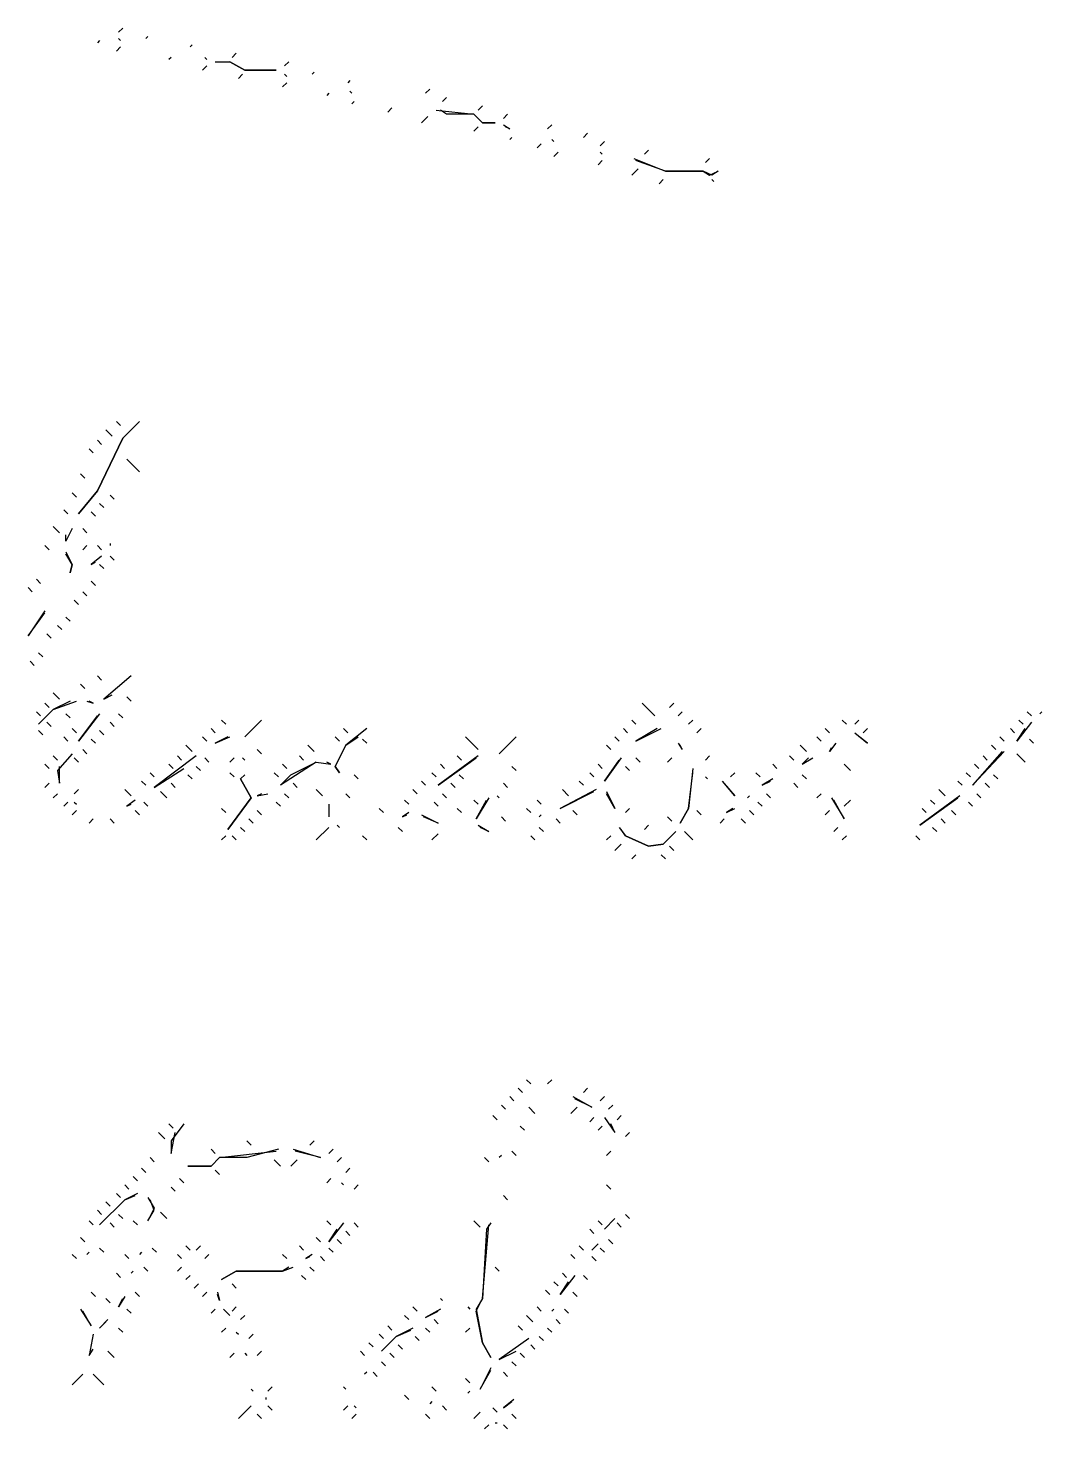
# Model space of a CAD drawing. Extents: x 1 to 2775, y -31 to 2075.
# Drawn here: x 1973.7 to 2054, y 1696.7 to 1807.7 of the extents above; entities that cross this region are included whole.
import ezdxf

# ---------------------------------------------------------------- set-up
doc = ezdxf.new("R2010")
doc.units = 0
doc.layers.add('LINEWORK', color=4, linetype='CONTINUOUS')

msp = doc.modelspace()

# ---------------------------------------------------------------- linework, layer by layer
at = {"layer": 'LINEWORK'}
for points in [[(1981.1667, 1807.6667), (1980.8333, 1807.3333)], [(1979.3333, 1806.6667), (1979.1667, 1806.5)], [(1981, 1806.1667), (1980.6667, 1805.8333)], [(1980.8333, 1806.8333), (1981, 1806.6667)], [(1983.1667, 1807), (1983, 1806.8333)], [(1986.6667, 1806.3333), (1986.5, 1806.1667)], [(1985, 1805.3333), (1984.8333, 1805.1667)], [(1987.6667, 1805.3333), (1987.8333, 1805.1667)], [(1988.5, 1805), (1989.6667, 1805), (1990.8333, 1804.3333), (1993.3333, 1804.3333), (1990.8333, 1804.3333), (1989.6667, 1805)], [(1990.1667, 1805.6667), (1989.8333, 1805.3333)], [(1994.3333, 1805), (1994, 1804.6667)], [(1987.8333, 1804.6667), (1987.5, 1804.3333)], [(1990.6667, 1804), (1990.3333, 1803.6667)], [(1994, 1804), (1994.1667, 1803.8333)], [(1996.3333, 1804.1667), (1996.1667, 1804)], [(1994.1667, 1803.3333), (1993.8333, 1803)], [(1999.1667, 1803.5), (1999, 1803.3333)], [(1999.1667, 1802.6667), (1999.3333, 1802.5)], [(2005.5, 1802.8333), (2005.1667, 1802.5)], [(1997.5, 1802.5), (1997.3333, 1802.3333)], [(1999.5, 1801.8333), (1999.3333, 1801.6667)], [(2006.8333, 1802.1667), (2006.5, 1801.8333)], [(2002.5, 1801.3333), (2002.1667, 1801)], [(2005.3333, 1800.6667), (2004.8333, 1800.1667)], [(2006, 1801.1667), (2009, 1800.8333), (2009.6667, 1800.1667), (2010.6667, 1800.1667), (2009.6667, 1800.1667), (2009, 1800.8333), (2006.8333, 1800.8333), (2006.3333, 1801.1667)], [(2009.6667, 1801.5), (2009.3333, 1801.1667)], [(2011.6667, 1800.8333), (2011.3333, 1800.5)], [(2009.3333, 1799.8333), (2009, 1799.5)], [(2011.3333, 1800), (2011.8333, 1799.6667), (2011.5, 1799.8333)], [(2015.1667, 1800), (2014.8333, 1799.6667)], [(2018, 1799.3333), (2017.6667, 1799)], [(2012, 1799), (2011.8333, 1798.8333)], [(2014.3333, 1798.5), (2014, 1798.1667)], [(2015.1667, 1798.8333), (2015.3333, 1798.6667)], [(2019.3333, 1798.6667), (2019, 1798.3333)], [(2015.6667, 1797.8333), (2015.3333, 1797.5)], [(2019.1667, 1797.1667), (2018.8333, 1796.8333)], [(2019, 1797.8333), (2019.1667, 1797.6667)], [(2021.6667, 1797.3333), (2024.1667, 1796.3333), (2027.1667, 1796.3333), (2027.6667, 1796), (2028.3333, 1796.3333), (2027.8333, 1796), (2027.1667, 1796.3333), (2024.1667, 1796.3333), (2021.8333, 1797.1667)], [(2022.8333, 1798), (2022.5, 1797.6667)], [(2027.6667, 1797.3333), (2027.3333, 1797)], [(2022, 1796.5), (2021.5, 1796)], [(2024, 1795.6667), (2023.6667, 1795.3333)], [(2027.8333, 1795.6667), (2028, 1795.5)], [(1982.5, 1776.5), (1981.1667, 1775.1667), (1979.1667, 1771), (1977.6667, 1769.1667), (1979.1667, 1771), (1981.1667, 1775.1667)], [(1980.6667, 1776.5), (1981, 1776.1667)], [(1979.1667, 1775), (1979.5, 1774.6667)], [(1979.8333, 1775.8333), (1980.3333, 1775.3333)], [(1978.5, 1774.3333), (1978.8333, 1774)], [(1981.5, 1773.5), (1982.5, 1772.5)], [(1977.8333, 1772.3333), (1978.1667, 1772)], [(1977.1667, 1770.8333), (1977.5, 1770.5)], [(1980.1667, 1770.6667), (1980.5, 1770.3333)], [(1976.5, 1769.5), (1976.8333, 1769.1667)], [(1979.3333, 1770), (1979.6667, 1769.6667)], [(1978.6667, 1769.3333), (1979, 1769)], [(1975.6667, 1768.1667), (1976.1667, 1767.6667)], [(1977.1667, 1768), (1976.6667, 1767), (1976.6667, 1767.5)], [(1978, 1768), (1978.3333, 1767.6667)], [(1975, 1766.6667), (1975.3333, 1766.3333)], [(1976.6667, 1766.1667), (1977.1667, 1765.1667), (1977, 1764.5), (1977.1667, 1765.1667), (1976.6667, 1766)], [(1978.3333, 1766.6667), (1978, 1766.3333)], [(1979.1667, 1766.6667), (1979.5, 1766.3333)], [(1980.1667, 1766.8333), (1980.1667, 1766.6667)], [(1979.5, 1765.8333), (1978.6667, 1765.1667), (1979, 1765.3333)], [(1979.3333, 1765.1667), (1979.6667, 1764.8333)], [(1980.1667, 1765.8333), (1980.5, 1765.5)], [(1974.3333, 1764), (1974.6667, 1763.6667)], [(1978.6667, 1763.8333), (1979, 1763.5)], [(1973.6667, 1763.3333), (1974, 1763)], [(1978, 1763), (1978.3333, 1762.6667)], [(1977.3333, 1762.3333), (1977.6667, 1762)], [(1975, 1761.5), (1973.6667, 1759.5), (1975, 1761.3333)], [(1976.6667, 1761), (1977, 1760.6667)], [(1975.1667, 1759.6667), (1975.5, 1759.3333)], [(1976, 1760.3333), (1976.3333, 1760)], [(1973.8333, 1757.5), (1974.1667, 1757.1667)], [(1974.5, 1758.1667), (1974.8333, 1757.8333)], [(1979.1667, 1756.3333), (1979.5, 1756)], [(1981.8333, 1756.3333), (1979.6667, 1754.5), (1980.3333, 1754.8333)], [(1975.6667, 1755), (1976.1667, 1754.5)], [(1977.8333, 1755.6667), (1978.1667, 1755.3333)], [(1977, 1754.3333), (1975.6667, 1753.6667), (1974.5, 1752.5), (1975.6667, 1753.6667), (1977.5, 1754.3333)], [(1975, 1754.1667), (1975.3333, 1753.8333)], [(1978.3333, 1754.3333), (1978.8333, 1754.1667), (1978.5, 1754.3333)], [(1981.5, 1754.6667), (1981.8333, 1754.3333)], [(2022.3333, 1754.1667), (2023.3333, 1753.1667)], [(2024.8333, 1754.1667), (2024.5, 1753.8333)], [(1974.3333, 1753.5), (1974.6667, 1753.1667)], [(1976.6667, 1753.3333), (1977, 1753)], [(1979.3333, 1753.3333), (1977.6667, 1751.1667), (1979.1667, 1753.1667)], [(1980.8333, 1753.3333), (1981.1667, 1753)], [(1989, 1752.8333), (1989.3333, 1752.5)], [(1992.1667, 1752.8333), (1990.8333, 1751.5)], [(2021.5, 1752.8333), (2021.8333, 1752.5)], [(2025.5, 1753.5), (2025.1667, 1753.1667)], [(2026.3333, 1752.8333), (2026, 1752.5)], [(2038.1667, 1752.8333), (2038.5, 1752.5)], [(2039.5, 1752.8333), (2039.1667, 1752.5)], [(2052.1667, 1752.8333), (2052.5, 1752.5)], [(2052.8333, 1753.5), (2053.1667, 1753.1667)], [(2054, 1753.5), (2053.8333, 1753.3333)], [(1974.5, 1752), (1974.8333, 1751.6667)], [(1975.1667, 1752.6667), (1975.5, 1752.3333)], [(1977.1667, 1752.1667), (1977.5, 1751.8333)], [(1979.3333, 1752), (1979.6667, 1751.6667)], [(1980.1667, 1752.6667), (1980.5, 1752.3333)], [(1988.1667, 1752.1667), (1988.5, 1751.8333)], [(2000.5, 1752.1667), (1998.8333, 1750.8333), (1998, 1749.1667), (1998.3333, 1748.6667), (1998, 1749.1667), (1998.8333, 1750.8333), (1999.8333, 1751.5)], [(1998.6667, 1752.1667), (1999, 1751.8333)], [(2020.8333, 1752.1667), (2021.1667, 1751.8333)], [(2023.5, 1752.1667), (2021.8333, 1751.1667), (2023.8333, 1752.1667)], [(2027, 1752.1667), (2026.6667, 1751.8333)], [(2036.8333, 1752.1667), (2037.1667, 1751.8333)], [(2039.1667, 1751.8333), (2040.1667, 1751), (2039.3333, 1751.6667)], [(2040.1667, 1752.1667), (2039.8333, 1751.8333)], [(2051.5, 1752.1667), (2051.8333, 1751.8333)], [(2053.1667, 1752.6667), (2052, 1751.1667), (2052.6667, 1752.1667)], [(1976.5, 1751.5), (1976.8333, 1751.1667)], [(1978, 1750.5), (1978.3333, 1750.1667)], [(1978.6667, 1751.3333), (1979, 1751)], [(1986.1667, 1750.8333), (1986.6667, 1750.3333)], [(1987.5, 1751.5), (1987.8333, 1751.1667)], [(1989.5, 1751.5), (1988.5, 1751), (1989.6667, 1751.5)], [(1991.8333, 1750.5), (1992.1667, 1750.1667)], [(1995.8333, 1750.8333), (1996.3333, 1750.3333)], [(1998, 1751.5), (1998.3333, 1751.1667)], [(2000.1667, 1751.3333), (2000.5, 1751)], [(2008.3333, 1751.5), (2009.3333, 1750.5)], [(2012.3333, 1751.5), (2011, 1750.1667)], [(2019.5, 1750.8333), (2019.8333, 1750.5)], [(2020.1667, 1751.5), (2020.5, 1751.1667)], [(2025.1667, 1751), (2025.5, 1750.5), (2025.3333, 1750.8333)], [(2034.8333, 1750.8333), (2035.3333, 1750.3333)], [(2036.1667, 1751.5), (2036.5, 1751.1667)], [(2037.6667, 1751), (2037.1667, 1750.3333), (2037.3333, 1750.6667)], [(2050, 1750.8333), (2050.3333, 1750.5)], [(2050.6667, 1751.5), (2051, 1751.1667)], [(2053, 1751.3333), (2053.3333, 1751)], [(1975.6667, 1750), (1976, 1749.6667)], [(1977.1667, 1750.1667), (1976, 1748.8333), (1976.1667, 1747.8333), (1976.1667, 1749.1667)], [(1977.3333, 1749.8333), (1977.6667, 1749.5)], [(1987, 1750), (1983.6667, 1747.5), (1986, 1749)], [(1985.5, 1750), (1985.8333, 1749.6667)], [(1987.6667, 1749.8333), (1988, 1749.5)], [(1990, 1749.8333), (1989.6667, 1749.5)], [(1990.6667, 1749.8333), (1990.8333, 1749.6667)], [(1996.5, 1749.5), (1993.6667, 1747.6667), (1994.5, 1748.5), (1996.5, 1749.5), (1997.6667, 1749.3333), (1997.3333, 1749.5)], [(1995.1667, 1750), (1995.5, 1749.6667)], [(2009.3333, 1750), (2006.1667, 1747.6667), (2009.1667, 1749.8333)], [(2007.6667, 1750), (2008, 1749.6667)], [(2020.6667, 1749.8333), (2019.3333, 1748), (2020.5, 1749.6667)], [(2021.8333, 1749.8333), (2022.1667, 1749.5)], [(2024.6667, 1749.8333), (2024.3333, 1749.5)], [(2027.6667, 1750), (2027.3333, 1749.6667)], [(2034, 1750), (2034.3333, 1749.6667)], [(2035.5, 1749.8333), (2035, 1749.3333), (2035.8333, 1749.8333)], [(2050.8333, 1750.3333), (2048.5, 1747.6667), (2051, 1750.3333)], [(2049.3333, 1750), (2049.6667, 1749.6667)], [(2052, 1750.1667), (2052.6667, 1749.5)], [(1975, 1749.3333), (1975.3333, 1749)], [(1983.3333, 1748.6667), (1983.6667, 1748.3333)], [(1984.8333, 1749.3333), (1985.1667, 1749)], [(1986.3333, 1748.5), (1986.6667, 1748.1667)], [(1987, 1749.1667), (1987.3333, 1748.8333)], [(1990.8333, 1748.5), (1990.5, 1748.1667), (1991.3333, 1746.6667), (1989.5, 1744.1667), (1991.3333, 1746.6667), (1990.5, 1748.1667)], [(1989.6667, 1748.6667), (1990, 1748.3333)], [(1993.1667, 1748.6667), (1993.5, 1748.3333)], [(1993.8333, 1749.3333), (1994.1667, 1749)], [(1999.5, 1748.5), (1999.8333, 1748.1667)], [(2005.6667, 1748.6667), (2006, 1748.3333)], [(2006.3333, 1749.3333), (2006.6667, 1749)], [(2007.8333, 1748.5), (2008.1667, 1748.1667)], [(2012, 1749.1667), (2012.3333, 1748.8333)], [(2018.1667, 1748.6667), (2018.5, 1748.3333)], [(2018.8333, 1749.3333), (2019.1667, 1749)], [(2021, 1749.1667), (2021.3333, 1748.8333)], [(2026.3333, 1749), (2026, 1745.8333), (2025.3333, 1744.6667), (2026, 1745.8333), (2026.3333, 1748.6667)], [(2027.3333, 1748.3333), (2027.5, 1748.1667)], [(2029.6667, 1748.6667), (2029.3333, 1748.3333)], [(2031.3333, 1748.6667), (2031.6667, 1748.3333)], [(2032.6667, 1749.3333), (2033, 1749)], [(2035, 1748.5), (2035.3333, 1748.1667)], [(2038.3333, 1749.3333), (2038.8333, 1748.8333)], [(2048, 1748.6667), (2048.3333, 1748.3333)], [(2048.6667, 1749.3333), (2049, 1749)], [(2050.1667, 1748.5), (2050.5, 1748.1667)], [(1975.3333, 1747.8333), (1975, 1747.5)], [(1977.6667, 1747.3333), (1977.3333, 1747)], [(1981.3333, 1747.3333), (1981.8333, 1746.8333)], [(1982.6667, 1748), (1983, 1747.6667)], [(1984.1667, 1747.1667), (1984.6667, 1746.6667)], [(1985, 1747.8333), (1985.3333, 1747.5)], [(1994.6667, 1747.8333), (1995, 1747.5)], [(1996.5, 1747.3333), (1997, 1746.8333)], [(2004.1667, 1747.3333), (2004.5, 1747)], [(2004.8333, 1748), (2005.1667, 1747.6667)], [(2007.1667, 1747.8333), (2007.5, 1747.5)], [(2011.3333, 1747.8333), (2011.6667, 1747.5)], [(2018.6667, 1747.3333), (2015.8333, 1745.8333), (2018.5, 1747.1667)], [(2016, 1747.3333), (2016.5, 1746.8333)], [(2017.3333, 1748), (2017.6667, 1747.6667)], [(2019.5, 1747.1667), (2020.1667, 1745.8333), (2019.5, 1747)], [(2028.6667, 1748), (2029.6667, 1746.8333), (2028.8333, 1747.8333)], [(2032.6667, 1748.1667), (2031.8333, 1747.6667), (2032.5, 1748)], [(2034.3333, 1747.8333), (2034.6667, 1747.5)], [(2045.8333, 1747.3333), (2046.3333, 1746.8333)], [(2047.3333, 1748), (2047.6667, 1747.6667)], [(2049.5, 1747.8333), (2049.8333, 1747.5)], [(1976, 1747), (1975.6667, 1746.6667)], [(1976.8333, 1746.3333), (1976.5, 1746)], [(1977.3333, 1746.3333), (1977.5, 1746.1667)], [(1982.1667, 1746.5), (1981.5, 1746), (1981.8333, 1746.1667)], [(1982.8333, 1746.3333), (1983.1667, 1746)], [(1992.1667, 1747), (1991.8333, 1746.8333), (1992.6667, 1747)], [(1993.3333, 1746.3333), (1993.6667, 1746)], [(1994, 1747), (1994.3333, 1746.6667)], [(1997.5, 1746.1667), (1997.5, 1745.1667)], [(1998.8333, 1747), (1999.1667, 1746.6667)], [(2003.5, 1746.5), (2003.8333, 1746.1667)], [(2005.8333, 1746.3333), (2006.1667, 1746)], [(2006.5, 1747), (2006.8333, 1746.6667)], [(2009, 1746.5), (2009.3333, 1746.1667)], [(2010.1667, 1746.6667), (2009.1667, 1745), (2010, 1746.5)], [(2010.8333, 1746.8333), (2011, 1746.6667)], [(2014, 1746.5), (2014.3333, 1746.1667)], [(2030.8333, 1746.8333), (2030.6667, 1746.6667)], [(2031.5, 1746.3333), (2031.8333, 1746)], [(2032.1667, 1747), (2032.5, 1746.6667)], [(2036.5, 1747), (2036.1667, 1746.6667)], [(2037.3333, 1746.6667), (2038.3333, 1745), (2037.5, 1746.5)], [(2038.8333, 1746.5), (2038.3333, 1746)], [(2047.5, 1746.8333), (2044.3333, 1744.5), (2047.3333, 1746.6667)], [(2045.1667, 1746.5), (2045.5, 1746.1667)], [(2048.1667, 1746.3333), (2048.5, 1746)], [(2048.8333, 1747), (2049.1667, 1746.6667)], [(1977.5, 1745.6667), (1977.1667, 1745.3333)], [(1978.8333, 1745), (1978.5, 1744.6667)], [(1980.1667, 1745), (1980.5, 1744.6667)], [(1982.1667, 1745.6667), (1982.5, 1745.3333)], [(1989, 1745.8333), (1989.3333, 1745.5)], [(1991.1667, 1745), (1991.5, 1744.6667)], [(1991.8333, 1745.6667), (1992.1667, 1745.3333)], [(2001.5, 1745.8333), (2001.8333, 1745.5)], [(2003.8333, 1745.5), (2003.3333, 1745.1667), (2003.6667, 1745.3333)], [(2004.8333, 1745.3333), (2006.1667, 1744.6667), (2005, 1745.1667)], [(2007.6667, 1745.8333), (2008, 1745.5)], [(2011.1667, 1745.1667), (2011.5, 1744.8333)], [(2013.1667, 1745.8333), (2013.5, 1745.5)], [(2014.3333, 1745.3333), (2014.1667, 1745.1667)], [(2015.5, 1745), (2015.8333, 1744.6667)], [(2016.8333, 1745.6667), (2017.1667, 1745.3333)], [(2021.3333, 1745.8333), (2021, 1745.5)], [(2024.3333, 1745.1667), (2024.6667, 1744.8333)], [(2026.6667, 1745.6667), (2027, 1745.3333)], [(2028.8333, 1745), (2028.5, 1744.6667)], [(2029.5, 1745.8333), (2029, 1745.5), (2029.6667, 1745.8333)], [(2030.1667, 1745), (2030.5, 1744.6667)], [(2030.8333, 1745.6667), (2031.1667, 1745.3333)], [(2037.1667, 1745.6667), (2036.8333, 1745.3333)], [(2044.5, 1745.8333), (2044.8333, 1745.5)], [(2046, 1745), (2046.3333, 1744.6667)], [(2046.8333, 1745.6667), (2047.1667, 1745.3333)], [(1990.5, 1744.3333), (1990.8333, 1744)], [(1997.5, 1744.3333), (1996.5, 1743.3333)], [(1998.1667, 1744.5), (1998.3333, 1744.3333)], [(2003, 1744.3333), (2003.3333, 1744)], [(2006.1667, 1743.8333), (2005.6667, 1743.3333)], [(2009.3333, 1744.5), (2010.1667, 1744), (2009.5, 1744.3333)], [(2014.1667, 1744.3333), (2014.5, 1744)], [(2020.5, 1744.3333), (2021, 1743.6667), (2022.8333, 1742.8333), (2024, 1743), (2025, 1744), (2024, 1743), (2022.8333, 1742.8333), (2021, 1743.6667), (2020.6667, 1744.1667)], [(2022.8333, 1744.5), (2022.5, 1744.1667)], [(2025.6667, 1744), (2026.3333, 1743.3333)], [(2037.8333, 1744.3333), (2037.5, 1744)], [(2045.3333, 1744.3333), (2045.6667, 1744)], [(1989.3333, 1743.6667), (1989, 1743.3333)], [(1989.8333, 1743.6667), (1990.1667, 1743.3333)], [(2000.1667, 1743.6667), (2000.5, 1743.3333)], [(2013.5, 1743.6667), (2013.8333, 1743.3333)], [(2019.8333, 1743.6667), (2019.5, 1743.3333)], [(2020.6667, 1743), (2020.1667, 1742.5)], [(2024.5, 1742.8333), (2024.8333, 1742.5)], [(2038.5, 1743.6667), (2038.1667, 1743.3333)], [(2044, 1743.6667), (2044.3333, 1743.3333)], [(2021.8333, 1742.1667), (2021.5, 1741.8333)], [(2023.8333, 1742.1667), (2024.1667, 1741.8333)], [(2013.1667, 1724.3333), (2013.5, 1724)], [(2015.1667, 1724.3333), (2014.8333, 1724)], [(2011.8333, 1723), (2012.1667, 1722.6667)], [(2012.5, 1723.6667), (2012.8333, 1723.3333)], [(2016.8333, 1723), (2018.3333, 1722.1667), (2017, 1722.8333)], [(2018, 1723.6667), (2017.6667, 1723.3333)], [(2019.3333, 1723), (2019, 1722.6667)], [(2011.1667, 1722.3333), (2011.5, 1722)], [(2013.3333, 1722.1667), (2013.8333, 1721.6667)], [(2017.1667, 1722.1667), (2016.6667, 1721.6667)], [(2020, 1722.3333), (2019.6667, 1722)], [(1984.8333, 1720.8333), (1985.1667, 1720.5)], [(1986, 1720.8333), (1985, 1719.5), (1985, 1718.5), (1985.3333, 1720.1667)], [(2010.5, 1721.5), (2010.8333, 1721.1667)], [(2012.6667, 1720.6667), (2013, 1720.3333)], [(2018.5, 1721.3333), (2018.1667, 1721)], [(2019.1667, 1720.6667), (2018.8333, 1720.3333)], [(2019.3333, 1721.3333), (2020.1667, 1720.1667), (2019.8333, 1720.8333)], [(2020.6667, 1721.5), (2020.3333, 1721.1667)], [(1984, 1720.1667), (1984.5, 1719.6667)], [(1991, 1719.5), (1991.3333, 1719.1667)], [(1996.3333, 1719.5), (1996, 1719.1667)], [(2021.3333, 1720.1667), (2021, 1719.8333)], [(1993.5, 1718.8333), (1991, 1718.1667), (1988.8333, 1718.1667), (1988.1667, 1717.5), (1986.3333, 1717.5), (1988.1667, 1717.5), (1988.8333, 1718.1667), (1993.3333, 1718.6667)], [(1988.1667, 1718.8333), (1988.5, 1718.5)], [(1994.6667, 1718.8333), (1996.8333, 1718.1667), (1994.8333, 1718.6667)], [(1997.8333, 1718.8333), (1997.5, 1718.5)], [(2011.1667, 1718.3333), (2011, 1718.1667)], [(2012, 1718.6667), (2012.3333, 1718.3333)], [(2019.8333, 1718.6667), (2019.5, 1718.3333)], [(1982.6667, 1717.3333), (1983, 1717)], [(1983.3333, 1718.1667), (1983.6667, 1717.8333)], [(1993.1667, 1718), (1993.6667, 1717.5)], [(1995, 1718), (1994.5, 1717.5)], [(1998.5, 1718.1667), (1998.1667, 1717.8333)], [(1999.1667, 1717.3333), (1998.8333, 1717)], [(2009.8333, 1718.1667), (2010.1667, 1717.8333)], [(1982, 1716.6667), (1982.3333, 1716.3333)], [(1985.6667, 1716.5), (1986, 1716.1667)], [(1988.5, 1717.1667), (1988.8333, 1716.8333)], [(1997.6667, 1716.5), (1997.3333, 1716.1667)], [(1998.5, 1716.1667), (1998.6667, 1716)], [(1982.3333, 1715.3333), (1981.3333, 1714.8333), (1979.3333, 1712.8333), (1981.3333, 1714.8333), (1982.1667, 1715.1667)], [(1980.6667, 1715.3333), (1981, 1715)], [(1981.3333, 1716), (1981.6667, 1715.6667)], [(1983.1667, 1715), (1983.6667, 1714.1667), (1983.1667, 1713.1667), (1983.6667, 1714), (1983.3333, 1714.8333)], [(1985, 1715.8333), (1985.3333, 1715.5)], [(1999.8333, 1716), (1999.5, 1715.6667)], [(2011.3333, 1715.1667), (2011.6667, 1714.8333)], [(2019.5, 1716), (2019.8333, 1715.6667)], [(1979.1667, 1714), (1979.5, 1713.6667)], [(1979.8333, 1714.6667), (1980.1667, 1714.3333)], [(1978.5, 1713.1667), (1978.8333, 1712.8333)], [(1980.1667, 1713), (1980.5, 1712.6667)], [(1980.8333, 1713.6667), (1981.1667, 1713.3333)], [(1982, 1713.1667), (1982.3333, 1712.8333)], [(1984.1667, 1713.8333), (1984.6667, 1713.3333)], [(1997.3333, 1713.1667), (1997.6667, 1712.8333)], [(1998.6667, 1713), (1997.5, 1711.5), (1998.1667, 1712.5)], [(1999.5, 1713), (1999.8333, 1712.6667)], [(2009, 1713.1667), (2009.5, 1712.6667)], [(2010.3333, 1713), (2010, 1712.5), (2009.6667, 1707), (2009.1667, 1706.1667), (2009.6667, 1703.5), (2010.3333, 1702.3333), (2009.6667, 1703.5), (2009.1667, 1706), (2009.6667, 1707), (2010.1667, 1712.8333)], [(2018.8333, 1713.1667), (2019.1667, 1712.8333)], [(2020.1667, 1713.3333), (2019.3333, 1712.5)], [(2020.3333, 1713), (2020.6667, 1712.6667)], [(2021, 1713.6667), (2021.3333, 1713.3333)], [(1977.8333, 1711.8333), (1978.1667, 1711.5)], [(1996.5, 1711.8333), (1996.8333, 1711.5)], [(1998.1667, 1711.6667), (1998.5, 1711.3333)], [(1998.8333, 1712.3333), (1999.1667, 1712)], [(2018.1667, 1712.5), (2018.5, 1712.1667)], [(2019.6667, 1711.6667), (2020, 1711.3333)], [(1978.5, 1710.6667), (1978.3333, 1710.5)], [(1979.3333, 1711), (1979.6667, 1710.6667)], [(1982.6667, 1710.6667), (1982.5, 1710.5)], [(1983.5, 1711), (1983.8333, 1710.6667)], [(1986.1667, 1711.1667), (1986.5, 1710.8333)], [(1987.3333, 1711.1667), (1987, 1710.8333)], [(1995.1667, 1711.1667), (1995.5, 1710.8333)], [(1997.5, 1711), (1997.8333, 1710.6667)], [(2017.3333, 1711.1667), (2017.6667, 1710.8333)], [(2018.8333, 1711.3333), (2018.3333, 1710.8333)], [(2019, 1711), (2019.3333, 1710.6667)], [(1977.1667, 1710.5), (1977.5, 1710.1667)], [(1981.3333, 1710.5), (1981.6667, 1710.1667)], [(1982.8333, 1709.5), (1983.1667, 1709.1667)], [(1985.5, 1710.5), (1985.8333, 1710.1667)], [(1985.8333, 1709.5), (1985.5, 1709.1667)], [(1988, 1710.5), (1987.6667, 1710.1667)], [(1994.3333, 1709.5), (1993.8333, 1709.1667), (1990.1667, 1709.1667), (1989, 1708.5), (1990.1667, 1709.1667), (1993.8333, 1709.1667), (1994.6667, 1709.5)], [(1993.8333, 1710.5), (1994.1667, 1710.1667)], [(1996.1667, 1710.5), (1995.6667, 1710.1667), (1996, 1710.3333)], [(1996, 1709.5), (1996.3333, 1709.1667)], [(1996.8333, 1710.3333), (1997.1667, 1710)], [(2010.6667, 1709.5), (2011, 1709.1667)], [(2016.6667, 1710.5), (2017, 1710.1667)], [(2018.3333, 1710.3333), (2018.6667, 1710)], [(1980.6667, 1709), (1981, 1708.6667)], [(1982, 1709.1667), (1981.8333, 1709)], [(1986.5, 1708.8333), (1986.1667, 1708.5)], [(1995.3333, 1708.8333), (1995.6667, 1708.5)], [(2015.3333, 1708.3333), (2015.6667, 1708)], [(2017, 1708.8333), (2015.8333, 1707.3333), (2016.5, 1708.3333)], [(2016, 1709), (2016.3333, 1708.6667)], [(2017.6667, 1708.8333), (2018, 1708.5)], [(1978.6667, 1707.5), (1979, 1707.1667)], [(1982.1667, 1707.5), (1982.5, 1707.1667)], [(1987.1667, 1708.1667), (1986.8333, 1707.8333)], [(1987.8333, 1707.5), (1987.5, 1707.1667)], [(1988.6667, 1707.5), (1988.8333, 1706.8333), (1988.6667, 1707.3333)], [(1989.8333, 1708.1667), (1990.1667, 1707.8333)], [(2014.6667, 1707.6667), (2015, 1707.3333)], [(2016.8333, 1707.5), (2017.1667, 1707.1667)], [(1977.8333, 1706.1667), (1978.6667, 1704.8333), (1978, 1706)], [(1979.8333, 1707), (1980.1667, 1706.6667)], [(1981.3333, 1707.1667), (1980.8333, 1706.3333), (1981.1667, 1707)], [(1981.5, 1706.1667), (1981.8333, 1705.8333)], [(1988.5, 1706.1667), (1988.1667, 1705.8333)], [(1989.1667, 1706.1667), (1989.6667, 1705.6667)], [(1990.1667, 1706.3333), (1989.8333, 1706)], [(2004.1667, 1706.3333), (2004.5, 1706)], [(2006.3333, 1706.1667), (2005.1667, 1705.5), (2006.1667, 1706)], [(2006.3333, 1707), (2006.5, 1706.8333)], [(2008.5, 1706.3333), (2008.6667, 1706.1667)], [(2014, 1706.3333), (2014.3333, 1706)], [(2015.3333, 1706.1667), (2015.1667, 1706)], [(2016.1667, 1706.1667), (2016.5, 1705.8333)], [(1980, 1705.3333), (1979.3333, 1704.6667), (1979.8333, 1705.1667)], [(1990.8333, 1705.6667), (1990.5, 1705.3333)], [(2003.5, 1705.6667), (2003.8333, 1705.3333)], [(2005.8333, 1705.3333), (2006.1667, 1705)], [(2013.1667, 1705.6667), (2013.6667, 1705.1667)], [(2015.5, 1705.3333), (2015.8333, 1705)], [(1978.8333, 1704.1667), (1978.5, 1702.5), (1978.8333, 1703)], [(1980.8333, 1704.6667), (1981.1667, 1704.3333)], [(1989.3333, 1704.6667), (1989, 1704.3333)], [(1990.1667, 1704.3333), (1990.3333, 1704.1667)], [(1991.5, 1704.1667), (1991.1667, 1703.8333)], [(2001.5, 1704.1667), (2001.8333, 1703.8333)], [(2004.1667, 1704.6667), (2002.8333, 1704), (2001.6667, 1702.8333), (2002.8333, 1704), (2004, 1704.5)], [(2002.1667, 1704.8333), (2002.5, 1704.5)], [(2004.3333, 1704), (2004.6667, 1703.6667)], [(2005.1667, 1704.6667), (2005.5, 1704.3333)], [(2008.6667, 1704.6667), (2008.3333, 1704.3333)], [(2012.5, 1704.8333), (2012.8333, 1704.5)], [(2014.1667, 1704), (2014.5, 1703.6667)], [(2014.8333, 1704.6667), (2015.1667, 1704.3333)], [(1980, 1702.8333), (1980.5, 1702.3333)], [(1992.1667, 1702.8333), (1991.8333, 1702.5)], [(2000, 1702.8333), (2000.3333, 1702.5)], [(2000.6667, 1703.5), (2001, 1703.1667)], [(2003, 1703.3333), (2003.3333, 1703)], [(2013.3333, 1703.8333), (2011, 1702.1667), (2012.3333, 1702.8333)], [(2013.5, 1703.3333), (2013.8333, 1703)], [(1990, 1702.6667), (1989.6667, 1702.3333)], [(1990.8333, 1702.6667), (1991, 1702.5)], [(2001.6667, 1702), (2002, 1701.6667)], [(2002.3333, 1702.6667), (2002.6667, 1702.3333)], [(2012, 1702), (2012.3333, 1701.6667)], [(2012.6667, 1702.6667), (2013, 1702.3333)], [(1978, 1701), (1977.1667, 1700.1667)], [(1978.8333, 1701), (1979.6667, 1700.1667)], [(2000.5, 1701.1667), (2000.3333, 1701)], [(2001, 1701.1667), (2001.3333, 1700.8333)], [(2008.3333, 1700.6667), (2008.6667, 1700.3333)], [(2010.3333, 1701.5), (2009.5, 1699.8333), (2010.3333, 1701.3333)], [(2011.3333, 1701.1667), (2011.6667, 1700.8333)], [(1991.3333, 1699.8333), (1991.5, 1699.6667)], [(1993, 1700), (1992.6667, 1699.6667)], [(1998.6667, 1700), (1998.8333, 1699.8333)], [(2005.6667, 1700), (2006, 1699.6667)], [(2008.6667, 1699.6667), (2008.5, 1699.5)], [(1991.3333, 1698.5), (1990.3333, 1697.5)], [(1992.5, 1699.1667), (1992.5, 1699)], [(1992.6667, 1698.5), (1993, 1698.1667)], [(1999, 1698.5), (1998.6667, 1698.1667)], [(1999.5, 1698.5), (1999.6667, 1698.3333)], [(2003.5, 1699.3333), (2003.8333, 1699)], [(2005.6667, 1698.8333), (2005.5, 1698.6667)], [(2006.5, 1698.5), (2006.8333, 1698.1667)], [(2010.5, 1698.3333), (2010.8333, 1698)], [(2012.1667, 1699), (2011.3333, 1698.3333), (2012, 1698.8333)], [(1991.8333, 1697.8333), (1992.1667, 1697.5)], [(1999.6667, 1697.8333), (1999.3333, 1697.5)], [(2005.1667, 1697.8333), (2005.5, 1697.5)], [(2009.5, 1698), (2009, 1697.5)], [(2012, 1697.8333), (2012.3333, 1697.5)], [(2010.1667, 1697), (2009.8333, 1696.6667)], [(2010.6667, 1697.1667), (2010.8333, 1697.1667)], [(2011.3333, 1697), (2011.6667, 1696.6667)]]:
    msp.add_lwpolyline(points, dxfattribs=at)

doc.saveas('drawing.dxf')
